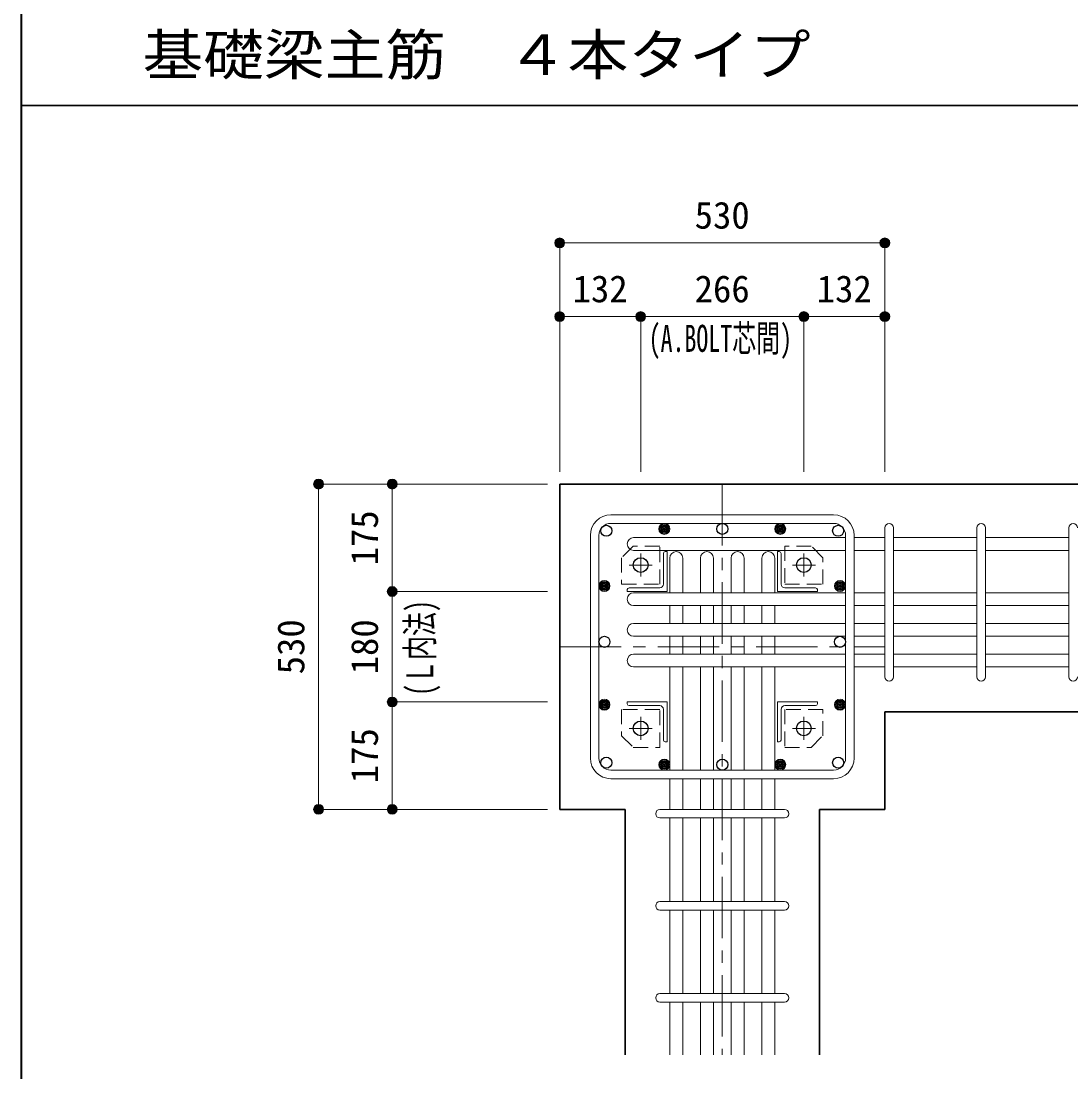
# Model space of a CAD drawing. Units: millimetres at full size, sheet at 1:20. Extents: x -3982 to 3969, y -2797 to 2801.
# Drawn here: x -3982 to -2270, y -1723 to -10 of the extents above; entities that cross this region are included whole.
import ezdxf
from ezdxf.enums import TextEntityAlignment as Align

# ---------------------------------------------------------------- set-up
doc = ezdxf.new("R2010")
doc.units = ezdxf.units.MM
doc.header["$LTSCALE"] = 20
doc.header["$PDMODE"] = 32
doc.header["$PDSIZE"] = 12
doc.linetypes.add('CHAIN1', pattern=[8, 5, -1, 1, -1])
doc.linetypes.add('DASHED1', pattern=[1.8, 1.2, -0.6])
for name, color, linetype, lineweight in [('6-1_躯体線', 2, 'Continuous', 35), ('6-2_A.Bolt_', 4, 'Continuous', 9), ('6-3_柱型主筋', 4, 'Continuous', 9), ('6-4_フープ', 7, 'Continuous', 18), ('6-5_梁主筋', 7, 'Continuous', 18), ('6-6_S.T.P.', 7, 'Continuous', 18), ('6-7_文字', 7, 'Continuous', 18), ('6-9', 4, 'DASHED1', 9), ('6-D_寸法', 4, 'Continuous', 9), ('F-0_枠', 6, 'Continuous', 40)]:
    doc.layers.add(name, color=color, linetype=linetype, lineweight=lineweight)
doc.styles.add('ＭＳ ゴシック', font='')
doc.styles.get('ＭＳ ゴシック').set_extended_font_data('MS Gothic')

msp = doc.modelspace()

# ---------------------------------------------------------------- linework, layer by layer
at = {"layer": '6-1_躯体線'}
for p, q in [((-3103.87, -1294.67), (-3103.87, -764.67)), ((-2173.87, -764.67), (-3103.87, -764.67)), ((-2573.87, -1294.67), (-2573.87, -1135.67)), ((-2173.87, -1135.67), (-2573.87, -1135.67)), ((-2997.37, -1294.67), (-3103.87, -1294.67)), ((-2997.37, -1694.67), (-2997.37, -1294.67)), ((-2573.87, -1294.67), (-2680.37, -1294.67)), ((-2680.37, -1694.67), (-2680.37, -1294.67))]:
    msp.add_line(p, q, dxfattribs=at)
at = {"layer": '6-2_A.Bolt_', "linetype": 'CHAIN1'}
for p, q in [((-2971.87, -915.37), (-2971.87, -877.87)), ((-2705.87, -915.37), (-2705.87, -877.87)), ((-2953.17, -896.67), (-2990.67, -896.67)), ((-2724.57, -896.67), (-2687.07, -896.67)), ((-2971.87, -1143.97), (-2971.87, -1181.47)), ((-2705.87, -1143.97), (-2705.87, -1181.47)), ((-2953.17, -1162.67), (-2990.67, -1162.67)), ((-2724.57, -1162.67), (-2687.07, -1162.67))]:
    msp.add_line(p, q, dxfattribs=at)
at = {"layer": '6-2_A.Bolt_'}
for p, q in [((-2934.87, -877.67), (-2934.87, -927.67)), ((-2928.87, -874.67), (-2931.87, -874.67)), ((-2928.87, -874.67), (-2928.87, -939.67)), ((-2748.87, -874.67), (-2745.87, -874.67)), ((-2748.87, -874.67), (-2748.87, -939.67)), ((-2742.87, -877.67), (-2742.87, -927.67)), ((-2993.87, -939.67), (-2993.87, -936.67)), ((-2993.87, -939.67), (-2928.87, -939.67)), ((-2990.87, -933.67), (-2940.87, -933.67)), ((-2683.87, -939.67), (-2748.87, -939.67)), ((-2686.87, -933.67), (-2736.87, -933.67)), ((-2683.87, -939.67), (-2683.87, -936.67)), ((-2993.87, -1119.67), (-2928.87, -1119.67)), ((-2993.87, -1119.67), (-2993.87, -1122.67)), ((-2990.87, -1125.67), (-2940.87, -1125.67)), ((-2928.87, -1184.67), (-2928.87, -1119.67)), ((-2748.87, -1184.67), (-2748.87, -1119.67)), ((-2683.87, -1119.67), (-2748.87, -1119.67)), ((-2686.87, -1125.67), (-2736.87, -1125.67)), ((-2683.87, -1119.67), (-2683.87, -1122.67)), ((-2934.87, -1181.67), (-2934.87, -1131.67)), ((-2742.87, -1181.67), (-2742.87, -1131.67)), ((-2928.87, -1184.67), (-2931.87, -1184.67)), ((-2748.87, -1184.67), (-2745.87, -1184.67))]:
    msp.add_line(p, q, dxfattribs=at)
at = {"layer": '6-2_A.Bolt_', "color": 3, "lineweight": 25}
for centre in [(-2971.87, -896.67), (-2705.87, -896.67), (-2971.87, -1162.67), (-2705.87, -1162.67)]:
    msp.add_circle(centre, 12, dxfattribs=at)
at = {"layer": '6-2_A.Bolt_'}
for centre, radius, start, end in [((-2931.87, -877.67), 3, 90, 180), ((-2745.87, -877.67), 3, 0, 90), ((-2990.87, -936.67), 3, 90, 180), ((-2940.87, -927.67), 6, 270, 0), ((-2736.87, -927.67), 6, 180, 270), ((-2686.87, -936.67), 3, 0, 90), ((-2990.87, -1122.67), 3, 180, 270), ((-2940.87, -1131.67), 6, 0, 90), ((-2736.87, -1131.67), 6, 90, 180), ((-2686.87, -1122.67), 3, 270, 0), ((-2931.87, -1181.67), 3, 180, 270), ((-2745.87, -1181.67), 3, 270, 0)]:
    msp.add_arc(centre, radius, start, end, dxfattribs=at)
at = {"layer": '6-3_柱型主筋', "color": 3, "lineweight": 25}
for centre in [(-3027.79, -840.75), (-2838.87, -837.67), (-2649.94, -840.75), (-3030.87, -1021.67), (-2646.87, -1021.67), (-3027.79, -1218.6), (-2838.87, -1221.67), (-2649.94, -1218.6)]:
    msp.add_circle(centre, 9, dxfattribs=at)
at = {"layer": '6-3_柱型主筋'}
for centre, radius in [((-2933.37, -837.67), 9), ((-2933.37, -837.67), 7.6), ((-2933.37, -837.67), 6.2), ((-2933.37, -837.67), 4.8), ((-2933.37, -837.67), 3.4), ((-2933.37, -837.67), 2), ((-2933.37, -837.67), 0.6), ((-2744.37, -837.67), 9), ((-2744.37, -837.67), 7.6), ((-2744.37, -837.67), 6.2), ((-2744.37, -837.67), 4.8), ((-2744.37, -837.67), 3.4), ((-2744.37, -837.67), 2), ((-2744.37, -837.67), 0.6), ((-3030.87, -930.67), 9), ((-3030.87, -930.67), 7.6), ((-3030.87, -930.67), 6.2), ((-2646.87, -930.67), 9), ((-2646.87, -930.67), 7.6), ((-2646.87, -930.67), 6.2), ((-3030.87, -930.67), 4.8), ((-3030.87, -930.67), 3.4), ((-3030.87, -930.67), 2), ((-3030.87, -930.67), 0.6), ((-2646.87, -930.67), 4.8), ((-2646.87, -930.67), 3.4), ((-2646.87, -930.67), 2), ((-2646.87, -930.67), 0.6), ((-3030.87, -1124.13), 9), ((-3030.87, -1124.13), 7.6), ((-3030.87, -1124.13), 6.2), ((-3030.87, -1124.13), 4.8), ((-3030.87, -1124.13), 3.4), ((-3030.87, -1124.13), 2), ((-3030.87, -1124.13), 0.6), ((-2646.87, -1124.13), 9), ((-2646.87, -1124.13), 7.6), ((-2646.87, -1124.13), 6.2), ((-2646.87, -1124.13), 4.8), ((-2646.87, -1124.13), 3.4), ((-2646.87, -1124.13), 2), ((-2646.87, -1124.13), 0.6), ((-2933.37, -1221.67), 9), ((-2933.37, -1221.67), 7.6), ((-2933.37, -1221.67), 6.2), ((-2744.37, -1221.67), 9), ((-2744.37, -1221.67), 7.6), ((-2744.37, -1221.67), 6.2), ((-2933.37, -1221.67), 4.8), ((-2933.37, -1221.67), 3.4), ((-2933.37, -1221.67), 2), ((-2933.37, -1221.67), 0.6), ((-2744.37, -1221.67), 4.8), ((-2744.37, -1221.67), 3.4), ((-2744.37, -1221.67), 2), ((-2744.37, -1221.67), 0.6)]:
    msp.add_circle(centre, radius, dxfattribs=at)
at = {"layer": '6-4_フープ'}
for p, q in [((-2657.37, -814.67), (-3020.37, -814.67)), ((-2657.37, -828.67), (-3020.37, -828.67)), ((-3053.87, -1211.17), (-3053.87, -848.17)), ((-3039.87, -1211.17), (-3039.87, -848.17)), ((-2637.87, -1211.17), (-2637.87, -848.17)), ((-2623.87, -1211.17), (-2623.87, -848.17)), ((-2657.37, -1230.67), (-3020.37, -1230.67)), ((-2657.37, -1244.67), (-3020.37, -1244.67))]:
    msp.add_line(p, q, dxfattribs=at)
for centre, radius, start, end in [((-3020.37, -848.17), 33.5, 90, 180), ((-2657.37, -848.17), 33.5, 0, 90), ((-3020.37, -848.17), 19.5, 90, 180), ((-2657.37, -848.17), 19.5, 0, 90), ((-3020.37, -1211.17), 33.5, 180, 270), ((-3020.37, -1211.17), 19.5, 180, 270), ((-2657.37, -1211.17), 19.5, 270, 0), ((-2657.37, -1211.17), 33.5, 270, 0)]:
    msp.add_arc(centre, radius, start, end, dxfattribs=at)
at = {"layer": '6-5_梁主筋'}
for p, q in [((-2983.37, -851.75), (-2637.87, -851.75)), ((-2573.87, -851.75), (-2623.87, -851.75)), ((-2423.87, -851.75), (-2559.87, -851.75)), ((-2273.87, -851.75), (-2409.87, -851.75)), ((-2983.37, -872.75), (-2637.87, -872.75)), ((-2573.87, -872.75), (-2623.87, -872.75)), ((-2423.87, -872.75), (-2559.87, -872.75)), ((-2273.87, -872.75), (-2409.87, -872.75)), ((-2924.37, -885.17), (-2924.37, -941.67)), ((-2903.37, -885.17), (-2903.37, -941.67)), ((-2874.37, -885.17), (-2874.37, -941.67)), ((-2853.37, -885.17), (-2853.37, -941.67)), ((-2824.37, -885.17), (-2824.37, -941.67)), ((-2803.37, -885.17), (-2803.37, -941.67)), ((-2774.37, -885.17), (-2774.37, -941.67)), ((-2753.37, -885.17), (-2753.37, -941.67)), ((-2983.37, -941.67), (-2637.87, -941.67)), ((-2573.87, -941.67), (-2623.87, -941.67)), ((-2423.87, -941.67), (-2559.87, -941.67)), ((-2273.87, -941.67), (-2409.87, -941.67)), ((-2983.37, -962.67), (-2637.87, -962.67)), ((-2924.37, -962.67), (-2924.37, -991.67)), ((-2903.37, -962.67), (-2903.37, -991.67)), ((-2874.37, -962.67), (-2874.37, -991.67)), ((-2853.37, -962.67), (-2853.37, -991.67)), ((-2824.37, -962.67), (-2824.37, -991.67)), ((-2803.37, -962.67), (-2803.37, -991.67)), ((-2774.37, -962.67), (-2774.37, -991.67)), ((-2753.37, -962.67), (-2753.37, -991.67)), ((-2573.87, -962.67), (-2623.87, -962.67)), ((-2423.87, -962.67), (-2559.87, -962.67)), ((-2273.87, -962.67), (-2409.87, -962.67)), ((-2983.37, -991.67), (-2637.87, -991.67)), ((-2573.87, -991.67), (-2623.87, -991.67)), ((-2423.87, -991.67), (-2559.87, -991.67)), ((-2273.87, -991.67), (-2409.87, -991.67)), ((-2983.37, -1012.67), (-2637.87, -1012.67)), ((-2924.37, -1012.67), (-2924.37, -1041.67)), ((-2903.37, -1012.67), (-2903.37, -1041.67)), ((-2874.37, -1012.67), (-2874.37, -1041.67)), ((-2853.37, -1012.67), (-2853.37, -1041.67)), ((-2824.37, -1012.67), (-2824.37, -1041.67)), ((-2803.37, -1012.67), (-2803.37, -1041.67)), ((-2774.37, -1012.67), (-2774.37, -1041.67)), ((-2753.37, -1012.67), (-2753.37, -1041.67)), ((-2573.87, -1012.67), (-2623.87, -1012.67)), ((-2423.87, -1012.67), (-2559.87, -1012.67)), ((-2273.87, -1012.67), (-2409.87, -1012.67)), ((-2983.37, -1041.67), (-2637.87, -1041.67)), ((-2573.87, -1041.67), (-2623.87, -1041.67)), ((-2423.87, -1041.67), (-2559.87, -1041.67)), ((-2273.87, -1041.67), (-2409.87, -1041.67)), ((-2983.37, -1062.67), (-2637.87, -1062.67)), ((-2924.37, -1062.67), (-2924.37, -1230.67)), ((-2903.37, -1062.67), (-2903.37, -1230.67)), ((-2874.37, -1062.67), (-2874.37, -1230.67)), ((-2853.37, -1062.67), (-2853.37, -1230.67)), ((-2824.37, -1062.67), (-2824.37, -1230.67)), ((-2803.37, -1062.67), (-2803.37, -1230.67)), ((-2774.37, -1062.67), (-2774.37, -1230.67)), ((-2753.37, -1062.67), (-2753.37, -1230.67)), ((-2573.87, -1062.67), (-2623.87, -1062.67)), ((-2423.87, -1062.67), (-2559.87, -1062.67)), ((-2273.87, -1062.67), (-2409.87, -1062.67)), ((-2924.37, -1244.67), (-2924.37, -1294.67)), ((-2903.37, -1244.67), (-2903.37, -1294.67)), ((-2874.37, -1244.67), (-2874.37, -1294.67)), ((-2853.37, -1244.67), (-2853.37, -1294.67)), ((-2824.37, -1244.67), (-2824.37, -1294.67)), ((-2803.37, -1244.67), (-2803.37, -1294.67)), ((-2774.37, -1244.67), (-2774.37, -1294.67)), ((-2753.37, -1244.67), (-2753.37, -1294.67)), ((-2924.37, -1308.67), (-2924.37, -1444.67)), ((-2903.37, -1308.67), (-2903.37, -1444.67)), ((-2874.37, -1308.67), (-2874.37, -1444.67)), ((-2853.37, -1308.67), (-2853.37, -1444.67)), ((-2824.37, -1308.67), (-2824.37, -1444.67)), ((-2803.37, -1308.67), (-2803.37, -1444.67)), ((-2774.37, -1308.67), (-2774.37, -1444.67)), ((-2753.37, -1308.67), (-2753.37, -1444.67)), ((-2924.37, -1458.67), (-2924.37, -1594.67)), ((-2903.37, -1458.67), (-2903.37, -1594.67)), ((-2874.37, -1458.67), (-2874.37, -1594.67)), ((-2853.37, -1458.67), (-2853.37, -1594.67)), ((-2824.37, -1458.67), (-2824.37, -1594.67)), ((-2803.37, -1458.67), (-2803.37, -1594.67)), ((-2774.37, -1458.67), (-2774.37, -1594.67)), ((-2753.37, -1458.67), (-2753.37, -1594.67)), ((-2924.37, -1608.67), (-2924.37, -1694.67)), ((-2903.37, -1608.67), (-2903.37, -1694.67)), ((-2874.37, -1608.67), (-2874.37, -1694.67)), ((-2853.37, -1608.67), (-2853.37, -1694.67)), ((-2824.37, -1608.67), (-2824.37, -1694.67)), ((-2803.37, -1608.67), (-2803.37, -1694.67)), ((-2774.37, -1608.67), (-2774.37, -1694.67)), ((-2753.37, -1608.67), (-2753.37, -1694.67))]:
    msp.add_line(p, q, dxfattribs=at)
for centre, start, end in [((-2983.37, -862.25), 90, 180), ((-2983.37, -862.25), 180, 270), ((-2913.87, -885.17), 90, 180), ((-2913.87, -885.17), 0, 90), ((-2863.87, -885.17), 90, 180), ((-2863.87, -885.17), 0, 90), ((-2813.87, -885.17), 90, 180), ((-2813.87, -885.17), 0, 90), ((-2763.87, -885.17), 90, 180), ((-2763.87, -885.17), 0, 90), ((-2983.37, -952.17), 90, 180), ((-2983.37, -952.17), 180, 270), ((-2983.37, -1002.17), 90, 180), ((-2983.37, -1002.17), 180, 270), ((-2983.37, -1052.17), 90, 180), ((-2983.37, -1052.17), 180, 270)]:
    msp.add_arc(centre, 10.5, start, end, dxfattribs=at)
at = {"layer": '6-6_S.T.P.'}
for p, q in [((-2573.87, -1078.67), (-2573.87, -836.14)), ((-2573.87, -1078.67), (-2573.87, -836.14)), ((-2573.87, -1078.67), (-2573.87, -836.14)), ((-2573.87, -1078.67), (-2573.87, -836.14)), ((-2559.87, -1078.67), (-2559.87, -836.14)), ((-2559.87, -1078.67), (-2559.87, -836.14)), ((-2559.87, -1078.67), (-2559.87, -836.14)), ((-2559.87, -1078.67), (-2559.87, -836.14)), ((-2423.87, -1078.67), (-2423.87, -836.14)), ((-2409.87, -1078.67), (-2409.87, -836.14)), ((-2273.87, -1078.67), (-2273.87, -836.14)), ((-2940.37, -1294.67), (-2737.76, -1294.67)), ((-2940.37, -1308.67), (-2737.76, -1308.67)), ((-2940.37, -1444.67), (-2737.76, -1444.67)), ((-2940.37, -1458.67), (-2737.76, -1458.67)), ((-2940.37, -1594.67), (-2737.76, -1594.67)), ((-2940.37, -1608.67), (-2737.76, -1608.67))]:
    msp.add_line(p, q, dxfattribs=at)
for centre, start, end in [((-2566.87, -835.75), 0, 180), ((-2566.87, -835.75), 0, 180), ((-2566.87, -835.75), 0, 180), ((-2566.87, -835.75), 0, 180), ((-2416.87, -835.75), 0, 180), ((-2266.87, -835.75), 0, 180), ((-2566.87, -1078.67), 180, 0), ((-2566.87, -1078.67), 180, 0), ((-2566.87, -1078.67), 180, 0), ((-2566.87, -1078.67), 180, 0), ((-2416.87, -1078.67), 180, 0), ((-2266.87, -1078.67), 180, 0), ((-2940.37, -1301.67), 90, 270), ((-2940.37, -1301.67), 90, 270), ((-2940.37, -1301.67), 90, 270), ((-2940.37, -1301.67), 90, 270), ((-2737.37, -1301.67), 270, 90), ((-2737.37, -1301.67), 270, 90), ((-2737.37, -1301.67), 270, 90), ((-2737.37, -1301.67), 270, 90), ((-2940.37, -1451.67), 90, 270), ((-2737.37, -1451.67), 270, 90), ((-2940.37, -1601.67), 90, 270), ((-2737.37, -1601.67), 270, 90)]:
    msp.add_arc(centre, 7, start, end, dxfattribs=at)
at = {"layer": '6-9'}
for points in [[(-2940.87, -865.67), (-2983.87, -865.67), (-3002.87, -884.67), (-3002.87, -927.67), (-2940.87, -927.67)], [(-2674.87, -927.67), (-2674.87, -884.67), (-2693.87, -865.67), (-2736.87, -865.67), (-2736.87, -927.67)], [(-3002.87, -1131.67), (-3002.87, -1174.67), (-2983.87, -1193.67), (-2940.87, -1193.67), (-2940.87, -1131.67)], [(-2736.87, -1193.67), (-2693.87, -1193.67), (-2674.87, -1174.67), (-2674.87, -1131.67), (-2736.87, -1131.67)]]:
    msp.add_lwpolyline(points, close=True, dxfattribs=at)
at = {"layer": '6-D_寸法'}
for p, q in [((-3103.87, -371.65), (-2573.87, -371.65)), ((-2573.87, -371.65), (-2573.87, -491.65)), ((-3103.87, -491.65), (-2971.87, -491.65)), ((-2971.87, -491.65), (-2971.87, -744.67)), ((-2971.87, -491.65), (-2705.87, -491.65)), ((-2705.87, -491.65), (-2705.87, -744.67)), ((-2705.87, -491.65), (-2573.87, -491.65)), ((-2573.87, -491.65), (-2573.87, -744.67)), ((-3496.89, -764.67), (-3376.89, -764.67)), ((-3496.89, -764.67), (-3496.89, -1294.67)), ((-3376.89, -764.67), (-3123.87, -764.67)), ((-3376.89, -764.67), (-3376.89, -939.67)), ((-3376.89, -939.67), (-3123.87, -939.67)), ((-3376.89, -939.67), (-3376.89, -1119.67)), ((-3376.89, -1119.67), (-3123.87, -1119.67)), ((-3376.89, -1119.67), (-3376.89, -1294.67))]:
    msp.add_line(p, q, dxfattribs=at)
at = {"layer": '6-D_寸法', "linetype": 'CHAIN1'}
for p, q in [((-2838.87, -764.67), (-2838.87, -1694.67)), ((-3103.87, -1029.67), (-2573.87, -1029.67))]:
    msp.add_line(p, q, dxfattribs=at)
at = {"layer": '6-D_寸法'}
for points in [[(-3103.87, -371.65), (-3103.87, -491.65), (-3103.87, -744.67)], [(-3496.89, -1294.67), (-3376.89, -1294.67), (-3123.87, -1294.67)]]:
    msp.add_lwpolyline(points, dxfattribs=at)
for centre, radius in [((-3103.87, -371.65), 8), ((-3103.87, -371.65), 7.2), ((-3103.87, -371.65), 6.4), ((-3103.87, -371.65), 5.6), ((-3103.87, -371.65), 4.8), ((-3103.87, -371.65), 4), ((-3103.87, -371.65), 3.2), ((-3103.87, -371.65), 2.4), ((-3103.87, -371.65), 1.6), ((-3103.87, -371.65), 0.8), ((-2573.87, -371.65), 8), ((-2573.87, -371.65), 7.2), ((-2573.87, -371.65), 6.4), ((-2573.87, -371.65), 5.6), ((-2573.87, -371.65), 4.8), ((-2573.87, -371.65), 4), ((-2573.87, -371.65), 3.2), ((-2573.87, -371.65), 2.4), ((-2573.87, -371.65), 1.6), ((-2573.87, -371.65), 0.8), ((-3103.87, -491.65), 8), ((-3103.87, -491.65), 7.2), ((-3103.87, -491.65), 6.4), ((-3103.87, -491.65), 5.6), ((-3103.87, -491.65), 4.8), ((-3103.87, -491.65), 4), ((-3103.87, -491.65), 3.2), ((-3103.87, -491.65), 2.4), ((-3103.87, -491.65), 1.6), ((-3103.87, -491.65), 0.8), ((-2971.87, -491.65), 8), ((-2971.87, -491.65), 7.2), ((-2971.87, -491.65), 6.4), ((-2971.87, -491.65), 5.6), ((-2971.87, -491.65), 4.8), ((-2971.87, -491.65), 4), ((-2971.87, -491.65), 3.2), ((-2971.87, -491.65), 2.4), ((-2971.87, -491.65), 1.6), ((-2971.87, -491.65), 0.8), ((-2705.87, -491.65), 8), ((-2705.87, -491.65), 7.2), ((-2705.87, -491.65), 6.4), ((-2705.87, -491.65), 5.6), ((-2705.87, -491.65), 4.8), ((-2705.87, -491.65), 4), ((-2705.87, -491.65), 3.2), ((-2705.87, -491.65), 2.4), ((-2705.87, -491.65), 1.6), ((-2705.87, -491.65), 0.8), ((-2573.87, -491.65), 8), ((-2573.87, -491.65), 7.2), ((-2573.87, -491.65), 6.4), ((-2573.87, -491.65), 5.6), ((-2573.87, -491.65), 4.8), ((-2573.87, -491.65), 4), ((-2573.87, -491.65), 3.2), ((-2573.87, -491.65), 2.4), ((-2573.87, -491.65), 1.6), ((-2573.87, -491.65), 0.8), ((-3496.89, -764.67), 8), ((-3496.89, -764.67), 7.2), ((-3496.89, -764.67), 6.4), ((-3496.89, -764.67), 5.6), ((-3496.89, -764.67), 4.8), ((-3496.89, -764.67), 4), ((-3496.89, -764.67), 3.2), ((-3496.89, -764.67), 2.4), ((-3496.89, -764.67), 1.6), ((-3496.89, -764.67), 0.8), ((-3376.89, -764.67), 8), ((-3376.89, -764.67), 7.2), ((-3376.89, -764.67), 6.4), ((-3376.89, -764.67), 5.6), ((-3376.89, -764.67), 4.8), ((-3376.89, -764.67), 4), ((-3376.89, -764.67), 3.2), ((-3376.89, -764.67), 2.4), ((-3376.89, -764.67), 1.6), ((-3376.89, -764.67), 0.8), ((-3376.89, -939.67), 8), ((-3376.89, -939.67), 7.2), ((-3376.89, -939.67), 6.4), ((-3376.89, -939.67), 5.6), ((-3376.89, -939.67), 4.8), ((-3376.89, -939.67), 4), ((-3376.89, -939.67), 3.2), ((-3376.89, -939.67), 2.4), ((-3376.89, -939.67), 1.6), ((-3376.89, -939.67), 0.8), ((-3376.89, -1119.67), 8), ((-3376.89, -1119.67), 7.2), ((-3376.89, -1119.67), 6.4), ((-3376.89, -1119.67), 5.6), ((-3376.89, -1119.67), 4.8), ((-3376.89, -1119.67), 4), ((-3376.89, -1119.67), 3.2), ((-3376.89, -1119.67), 2.4), ((-3376.89, -1119.67), 1.6), ((-3376.89, -1119.67), 0.8), ((-3496.89, -1294.67), 8), ((-3496.89, -1294.67), 7.2), ((-3496.89, -1294.67), 6.4), ((-3496.89, -1294.67), 5.6), ((-3496.89, -1294.67), 4.8), ((-3496.89, -1294.67), 4), ((-3496.89, -1294.67), 3.2), ((-3496.89, -1294.67), 2.4), ((-3496.89, -1294.67), 1.6), ((-3496.89, -1294.67), 0.8), ((-3376.89, -1294.67), 8), ((-3376.89, -1294.67), 7.2), ((-3376.89, -1294.67), 6.4), ((-3376.89, -1294.67), 5.6), ((-3376.89, -1294.67), 4.8), ((-3376.89, -1294.67), 4), ((-3376.89, -1294.67), 3.2), ((-3376.89, -1294.67), 2.4), ((-3376.89, -1294.67), 1.6), ((-3376.89, -1294.67), 0.8)]:
    msp.add_circle(centre, radius, dxfattribs=at)
at = {"layer": '6-D_寸法', "color": 7}
for p in [(-3103.87, -371.65), (-2573.87, -371.65), (-3103.87, -491.65), (-2971.87, -491.65), (-2705.87, -491.65), (-2573.87, -491.65), (-3496.89, -764.67), (-3376.89, -764.67), (-3376.89, -939.67), (-3376.89, -1119.67), (-3496.89, -1294.67), (-3376.89, -1294.67)]:
    msp.add_point(p, dxfattribs=at)
at = {"layer": 'F-0_枠'}
msp.add_line((-3981.92, 2800.77), (-3981.92, -2796.83), dxfattribs=at)
at = {"layer": 'F-0_枠', "color": 2, "lineweight": 35}
msp.add_line((-3981.92, -148.03), (2482.4, -148.03), dxfattribs=at)

# ---------------------------------------------------------------- texts
at = {"layer": '6-7_文字', "color": 2, "style": 'ＭＳ ゴシック', "width": 1.1}
msp.add_text('\u3000\u3000基礎梁主筋\u3000４本タイプ', height=65.98, dxfattribs=at).set_placement((-3981.92, -118.03), align=Align.BOTTOM_LEFT)
at = {"layer": '6-D_寸法', "style": 'ＭＳ ゴシック'}
for s, p in [('530', (-2883.87, -361.65)), ('132', (-3082.87, -481.65)), ('266', (-2883.87, -481.65)), ('132', (-2684.87, -481.65))]:
    msp.add_text(s, height=43.99, dxfattribs=at).set_placement(p, align=Align.BOTTOM_LEFT)
at = {"layer": '6-D_寸法', "style": 'ＭＳ ゴシック', "width": 0.65}
msp.add_text('(A.BOLT芯間)', height=43.99, dxfattribs=at).set_placement((-2958.87, -562.38), align=Align.BOTTOM_LEFT)
at = {"layer": '6-D_寸法', "style": 'ＭＳ ゴシック'}
for s, p in [('175', (-3386.89, -897.17)), ('530', (-3506.89, -1074.67)), ('180', (-3386.89, -1074.67)), ('175', (-3386.89, -1252.17))]:
    msp.add_text(s, height=43.99, rotation=90, dxfattribs=at).set_placement(p, align=Align.BOTTOM_LEFT)
at = {"layer": '6-D_寸法', "style": 'ＭＳ ゴシック', "width": 0.65}
msp.add_text('(Ｌ内法)', height=43.99, rotation=90, dxfattribs=at).set_placement((-3296.68, -1109.67), align=Align.BOTTOM_LEFT)

doc.saveas('drawing.dxf')
